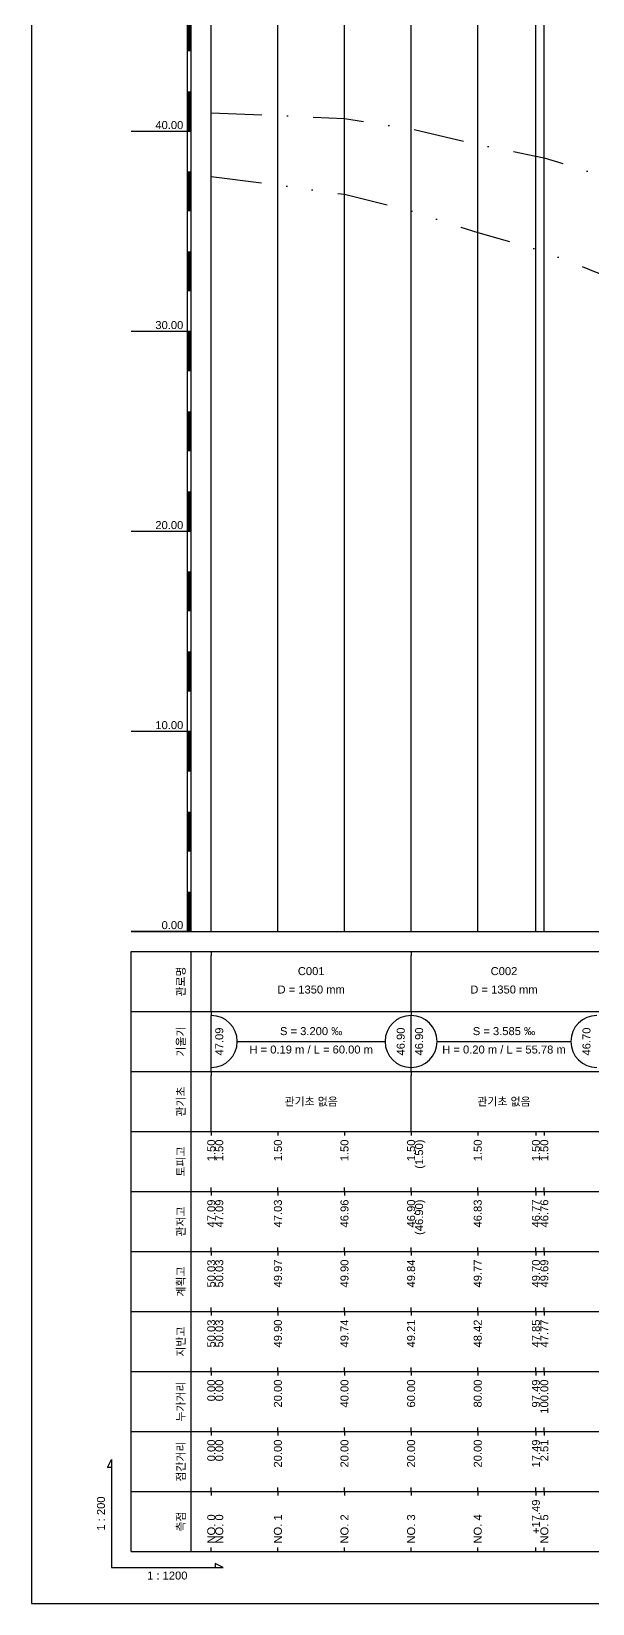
# Model space of a CAD drawing. Header units: millimetres. Extents: x -7351 to 135086, y 1419 to 5643.
# Drawn here: x 36150.4 to 36290.8, y 1419 to 1812 of the extents above; entities that cross this region are included whole.
import ezdxf
from ezdxf.enums import TextEntityAlignment as Align

# ---------------------------------------------------------------- set-up
doc = ezdxf.new("R2010")
doc.units = ezdxf.units.MM
doc.linetypes.add('DASHDOT', pattern=[25.4, 12.7, -6.35, 0, -6.35])
doc.linetypes.add('DIVIDE', pattern=[31.75, 12.7, -6.35, 0, -6.35, 0, -6.35])
for name, color, linetype in [('KZ_종단_깃발', 7, 'Continuous'), ('KZ_종단_도각', 7, 'Continuous'), ('KZ_종단_수직선', 7, 'Continuous'), ('KZ_종단_암선1', 56, 'DASHDOT'), ('KZ_종단_암선2', 4, 'DIVIDE'), ('KZ_종단_테이블문자', 7, 'Continuous'), ('KZ_종단_테이블선', 7, 'Continuous'), ('KZ_종단_폴대', 7, 'Continuous')]:
    doc.layers.add(name, color=color, linetype=linetype)
doc.styles.get("Standard").update_dxf_attribs({"font": 'arial.ttf'})

msp = doc.modelspace()

# ---------------------------------------------------------------- linework, layer by layer
at = {"layer": 'KZ_종단_깃발'}
for p, q in [((36195.36, 1587.04), (36195.36, 1877.21)), ((36245.36, 1587.04), (36245.36, 1877.21)), ((36276.6, 1587.04), (36276.6, 1877.21))]:
    msp.add_line(p, q, dxfattribs=at)
at = {"layer": 'KZ_종단_도각'}
msp.add_lwpolyline([(36150.36, 1419.04), (36991.36, 1419.04), (36991.36, 2013.04), (36150.36, 2013.04)], close=True, dxfattribs=at)
at = {"layer": 'KZ_종단_수직선'}
for p, q in [((36195.36, 1587.04), (36195.36, 1837.19)), ((36195.36, 1587.04), (36195.36, 1837.19)), ((36195.36, 1587.04), (36195.36, 1837.19)), ((36212.03, 1587.04), (36212.03, 1836.86)), ((36228.69, 1587.04), (36228.69, 1836.54)), ((36245.36, 1587.04), (36245.36, 1836.21)), ((36262.03, 1587.04), (36262.03, 1835.89)), ((36276.6, 1587.04), (36276.6, 1835.54)), ((36278.69, 1587.04), (36278.69, 1835.49))]:
    msp.add_line(p, q, dxfattribs=at)
at = {"layer": 'KZ_종단_암선1', "flags": 128}
msp.add_lwpolyline([(36195.36, 1791.68), (36195.36, 1791.68), (36212.03, 1791.04), (36228.69, 1790.25), (36245.36, 1787.68), (36262.03, 1783.78), (36276.6, 1780.89), (36278.69, 1780.48), (36291.84, 1776.32), (36291.93, 1776.28), (36295.36, 1774.68), (36312.03, 1769.53), (36314.52, 1768.86), (36328.69, 1765.03), (36337.12, 1765.6), (36345.36, 1765.76), (36362.03, 1753.58), (36378.69, 1753.46), (36380.62, 1753.27), (36385.69, 1752.76), (36385.69, 1752.76), (36395.36, 1751.98), (36412.03, 1753.3), (36428.69, 1727.31), (36445.36, 1717), (36462.03, 1717.83), (36478.44, 1715.37), (36478.44, 1715.37), (36478.44, 1715.37), (36478.44, 1715.37), (36478.44, 1715.37), (36478.44, 1715.37), (36478.44, 1715.37), (36478.44, 1715.37), (36478.44, 1715.37), (36478.44, 1713.92), (36478.44, 1713.92), (36478.69, 1713.42), (36495.36, 1715.96), (36512.03, 1716.84), (36516.01, 1716.52), (36528.69, 1710.77), (36533.17, 1711), (36540.94, 1711.37), (36545.36, 1713.61), (36548.88, 1720.12), (36558.04, 1726.85)], dxfattribs=at)
at = {"layer": 'KZ_종단_암선2', "flags": 128}
msp.add_lwpolyline([(36195.36, 1775.81), (36195.36, 1775.81), (36212.03, 1773.66), (36228.69, 1771.33), (36245.36, 1767.21), (36262.03, 1761.77), (36276.6, 1757.6), (36278.69, 1757), (36291.84, 1751.81), (36291.93, 1751.77), (36295.36, 1749.92), (36312.03, 1743.74), (36314.52, 1742.96), (36328.69, 1738.5), (36337.12, 1738.83), (36345.36, 1738.77), (36362.03, 1726.17), (36378.69, 1725.63), (36380.62, 1725.4), (36385.69, 1724.76), (36385.69, 1724.76), (36395.36, 1723.74), (36412.03, 1723.18), (36428.69, 1689.87), (36445.36, 1671.27), (36462.03, 1663.3), (36478.44, 1651.93), (36478.44, 1651.93), (36478.44, 1651.93), (36478.44, 1651.93), (36478.44, 1651.93), (36478.44, 1651.93), (36478.44, 1651.93), (36478.44, 1651.93), (36478.44, 1651.93), (36478.44, 1650.47), (36478.44, 1650.47), (36478.69, 1649.85), (36495.36, 1643.31), (36512.03, 1635.13), (36516.01, 1632.64), (36528.69, 1619.99), (36533.17, 1617.78), (36540.94, 1613.92), (36545.36, 1613.75), (36548.88, 1620.12), (36558.04, 1626.85)], dxfattribs=at)
at = {"layer": 'KZ_종단_테이블문자'}
for p, q in [((36195.36, 1582.04), (36195.36, 1581.04)), ((36195.36, 1568.04), (36195.36, 1581.04)), ((36245.36, 1582.04), (36245.36, 1581.04)), ((36245.36, 1582.04), (36245.36, 1581.04)), ((36245.36, 1568.04), (36245.36, 1581.04)), ((36245.36, 1568.04), (36245.36, 1581.04)), ((36195.36, 1567.04), (36195.36, 1568.04)), ((36195.36, 1567.04), (36195.36, 1566.04)), ((36195.36, 1553.04), (36195.36, 1566.04)), ((36245.36, 1567.04), (36245.36, 1568.04)), ((36245.36, 1567.04), (36245.36, 1568.04)), ((36245.36, 1567.04), (36245.36, 1566.04)), ((36245.36, 1567.04), (36245.36, 1566.04)), ((36245.36, 1553.04), (36245.36, 1566.04)), ((36245.36, 1553.04), (36245.36, 1566.04)), ((36201.78, 1559.54), (36238.94, 1559.54)), ((36251.78, 1559.54), (36285.43, 1559.54)), ((36195.36, 1552.04), (36195.36, 1553.04)), ((36245.36, 1552.04), (36245.36, 1553.04)), ((36245.36, 1552.04), (36245.36, 1553.04)), ((36195.36, 1552.04), (36195.36, 1551.04)), ((36195.36, 1538.04), (36195.36, 1551.04)), ((36245.36, 1552.04), (36245.36, 1551.04)), ((36245.36, 1552.04), (36245.36, 1551.04)), ((36245.36, 1538.04), (36245.36, 1551.04)), ((36245.36, 1538.04), (36245.36, 1551.04)), ((36195.36, 1537.04), (36195.36, 1538.04)), ((36245.36, 1537.04), (36245.36, 1538.04)), ((36245.36, 1537.04), (36245.36, 1538.04))]:
    msp.add_line(p, q, dxfattribs=at)
for centre, start, end in [((36195.36, 1559.54), 270, 90), ((36245.36, 1559.54), 90, 270), ((36245.36, 1559.54), 270, 90), ((36291.84, 1559.54), 90, 270)]:
    msp.add_arc(centre, 6.5, start, end, dxfattribs=at)
at = {"layer": 'KZ_종단_테이블선'}
for p, q in [((36175.36, 1587.04), (36563.04, 1587.04)), ((36175.36, 1567.04), (36175.36, 1582.04)), ((36175.36, 1582.04), (36563.04, 1582.04)), ((36190.36, 1567.04), (36190.36, 1582.04)), ((36175.36, 1552.04), (36175.36, 1567.04)), ((36175.36, 1567.04), (36563.04, 1567.04)), ((36190.36, 1552.04), (36190.36, 1567.04)), ((36175.36, 1537.04), (36175.36, 1552.04)), ((36175.36, 1552.04), (36563.04, 1552.04)), ((36190.36, 1537.04), (36190.36, 1552.04)), ((36175.36, 1522.04), (36175.36, 1537.04)), ((36175.36, 1537.04), (36563.04, 1537.04)), ((36190.36, 1522.04), (36190.36, 1537.04)), ((36195.36, 1537.04), (36195.36, 1536.04)), ((36195.36, 1537.04), (36195.36, 1536.04)), ((36212.03, 1537.04), (36212.03, 1536.04)), ((36228.69, 1537.04), (36228.69, 1536.04)), ((36245.36, 1537.04), (36245.36, 1536.04)), ((36262.03, 1537.04), (36262.03, 1536.04)), ((36276.6, 1537.04), (36276.6, 1536.04)), ((36278.69, 1537.04), (36278.69, 1536.04)), ((36175.36, 1507.04), (36175.36, 1522.04)), ((36175.36, 1522.04), (36563.04, 1522.04)), ((36190.36, 1507.04), (36190.36, 1522.04)), ((36195.36, 1522.04), (36195.36, 1523.04)), ((36195.36, 1522.04), (36195.36, 1523.04)), ((36195.36, 1522.04), (36195.36, 1521.04)), ((36195.36, 1522.04), (36195.36, 1521.04)), ((36212.03, 1522.04), (36212.03, 1523.04)), ((36212.03, 1522.04), (36212.03, 1521.04)), ((36228.69, 1522.04), (36228.69, 1523.04)), ((36228.69, 1522.04), (36228.69, 1521.04)), ((36245.36, 1522.04), (36245.36, 1523.04)), ((36245.36, 1522.04), (36245.36, 1521.04)), ((36262.03, 1522.04), (36262.03, 1523.04)), ((36262.03, 1522.04), (36262.03, 1521.04)), ((36276.6, 1522.04), (36276.6, 1523.04)), ((36276.6, 1522.04), (36276.6, 1521.04)), ((36278.69, 1522.04), (36278.69, 1523.04)), ((36278.69, 1522.04), (36278.69, 1521.04)), ((36175.36, 1492.04), (36175.36, 1507.04)), ((36175.36, 1507.04), (36563.04, 1507.04)), ((36190.36, 1492.04), (36190.36, 1507.04)), ((36195.36, 1507.04), (36195.36, 1508.04)), ((36195.36, 1507.04), (36195.36, 1508.04)), ((36195.36, 1507.04), (36195.36, 1506.04)), ((36195.36, 1507.04), (36195.36, 1506.04)), ((36212.03, 1507.04), (36212.03, 1508.04)), ((36212.03, 1507.04), (36212.03, 1506.04)), ((36228.69, 1507.04), (36228.69, 1508.04)), ((36228.69, 1507.04), (36228.69, 1506.04)), ((36245.36, 1507.04), (36245.36, 1508.04)), ((36245.36, 1507.04), (36245.36, 1506.04)), ((36262.03, 1507.04), (36262.03, 1508.04)), ((36262.03, 1507.04), (36262.03, 1506.04)), ((36276.6, 1507.04), (36276.6, 1508.04)), ((36276.6, 1507.04), (36276.6, 1506.04)), ((36278.69, 1507.04), (36278.69, 1508.04)), ((36278.69, 1507.04), (36278.69, 1506.04)), ((36175.36, 1477.04), (36175.36, 1492.04)), ((36175.36, 1492.04), (36563.04, 1492.04)), ((36190.36, 1477.04), (36190.36, 1492.04)), ((36195.36, 1492.04), (36195.36, 1493.04)), ((36195.36, 1492.04), (36195.36, 1493.04)), ((36195.36, 1492.04), (36195.36, 1491.04)), ((36195.36, 1492.04), (36195.36, 1491.04)), ((36212.03, 1492.04), (36212.03, 1493.04)), ((36212.03, 1492.04), (36212.03, 1491.04)), ((36228.69, 1492.04), (36228.69, 1493.04)), ((36228.69, 1492.04), (36228.69, 1491.04)), ((36245.36, 1492.04), (36245.36, 1493.04)), ((36245.36, 1492.04), (36245.36, 1491.04)), ((36262.03, 1492.04), (36262.03, 1493.04)), ((36262.03, 1492.04), (36262.03, 1491.04)), ((36276.6, 1492.04), (36276.6, 1493.04)), ((36276.6, 1492.04), (36276.6, 1491.04)), ((36278.69, 1492.04), (36278.69, 1493.04)), ((36278.69, 1492.04), (36278.69, 1491.04)), ((36195.36, 1477.04), (36195.36, 1478.04)), ((36195.36, 1477.04), (36195.36, 1478.04)), ((36212.03, 1477.04), (36212.03, 1478.04)), ((36228.69, 1477.04), (36228.69, 1478.04)), ((36245.36, 1477.04), (36245.36, 1478.04)), ((36262.03, 1477.04), (36262.03, 1478.04)), ((36276.6, 1477.04), (36276.6, 1478.04)), ((36278.69, 1477.04), (36278.69, 1478.04)), ((36175.36, 1462.04), (36175.36, 1477.04)), ((36175.36, 1477.04), (36563.04, 1477.04)), ((36190.36, 1462.04), (36190.36, 1477.04)), ((36195.36, 1477.04), (36195.36, 1476.04)), ((36195.36, 1477.04), (36195.36, 1476.04)), ((36212.03, 1477.04), (36212.03, 1476.04)), ((36228.69, 1477.04), (36228.69, 1476.04)), ((36245.36, 1477.04), (36245.36, 1476.04)), ((36262.03, 1477.04), (36262.03, 1476.04)), ((36276.6, 1477.04), (36276.6, 1476.04)), ((36278.69, 1477.04), (36278.69, 1476.04)), ((36175.36, 1447.04), (36175.36, 1462.04)), ((36175.36, 1462.04), (36563.04, 1462.04)), ((36190.36, 1447.04), (36190.36, 1462.04)), ((36195.36, 1462.04), (36195.36, 1463.04)), ((36195.36, 1462.04), (36195.36, 1463.04)), ((36195.36, 1462.04), (36195.36, 1461.04)), ((36195.36, 1462.04), (36195.36, 1461.04)), ((36212.03, 1462.04), (36212.03, 1463.04)), ((36212.03, 1462.04), (36212.03, 1461.04)), ((36228.69, 1462.04), (36228.69, 1463.04)), ((36228.69, 1462.04), (36228.69, 1461.04)), ((36245.36, 1462.04), (36245.36, 1463.04)), ((36245.36, 1462.04), (36245.36, 1461.04)), ((36262.03, 1462.04), (36262.03, 1463.04)), ((36262.03, 1462.04), (36262.03, 1461.04)), ((36276.6, 1462.04), (36276.6, 1463.04)), ((36276.6, 1462.04), (36276.6, 1461.04)), ((36278.69, 1462.04), (36278.69, 1463.04)), ((36278.69, 1462.04), (36278.69, 1461.04)), ((36175.36, 1432.04), (36175.36, 1447.04)), ((36175.36, 1447.04), (36563.04, 1447.04)), ((36190.36, 1432.04), (36190.36, 1447.04)), ((36195.36, 1447.04), (36195.36, 1448.04)), ((36195.36, 1447.04), (36195.36, 1448.04)), ((36195.36, 1447.04), (36195.36, 1446.04)), ((36195.36, 1447.04), (36195.36, 1446.04)), ((36212.03, 1447.04), (36212.03, 1448.04)), ((36212.03, 1447.04), (36212.03, 1446.04)), ((36228.69, 1447.04), (36228.69, 1448.04)), ((36228.69, 1447.04), (36228.69, 1446.04)), ((36245.36, 1447.04), (36245.36, 1448.04)), ((36245.36, 1447.04), (36245.36, 1446.04)), ((36262.03, 1447.04), (36262.03, 1448.04)), ((36262.03, 1447.04), (36262.03, 1446.04)), ((36276.6, 1447.04), (36276.6, 1448.04)), ((36276.6, 1447.04), (36276.6, 1446.04)), ((36278.69, 1447.04), (36278.69, 1448.04)), ((36278.69, 1447.04), (36278.69, 1446.04)), ((36175.36, 1432.04), (36563.04, 1432.04)), ((36195.36, 1432.04), (36195.36, 1433.04)), ((36195.36, 1432.04), (36195.36, 1433.04)), ((36212.03, 1432.04), (36212.03, 1433.04)), ((36228.69, 1432.04), (36228.69, 1433.04)), ((36245.36, 1432.04), (36245.36, 1433.04)), ((36262.03, 1432.04), (36262.03, 1433.04)), ((36276.6, 1432.04), (36276.6, 1433.04)), ((36278.69, 1432.04), (36278.69, 1433.04))]:
    msp.add_line(p, q, dxfattribs=at)
msp.add_lwpolyline([(36170.36, 1453.04), (36169.36, 1453.04), (36170.36, 1455.04), (36170.36, 1428.04), (36198.36, 1428.04), (36196.36, 1429.04), (36196.36, 1428.04)], dxfattribs=at)
at = {"layer": 'KZ_종단_폴대'}
for p, q in [((36190.36, 1787.04), (36175.36, 1787.04)), ((36190.36, 1737.04), (36175.36, 1737.04)), ((36190.36, 1687.04), (36175.36, 1687.04)), ((36190.36, 1637.04), (36175.36, 1637.04)), ((36190.36, 1587.04), (36175.36, 1587.04))]:
    msp.add_line(p, q, dxfattribs=at)
msp.add_lwpolyline([(36190.36, 1587.04), (36190.36, 1887.04), (36189.36, 1887.04), (36189.36, 1587.04), (36190.36, 1587.04)], dxfattribs=at)
for points in [[(36189.86, 1807.04, 1, 1, 0), (36189.86, 1817.04, 1, 1, 0)], [(36189.86, 1787.04, 1, 1, 0), (36189.86, 1797.04, 1, 1, 0)], [(36189.86, 1767.04, 1, 1, 0), (36189.86, 1777.04, 1, 1, 0)], [(36189.86, 1747.04, 1, 1, 0), (36189.86, 1757.04, 1, 1, 0)], [(36189.86, 1727.04, 1, 1, 0), (36189.86, 1737.04, 1, 1, 0)], [(36189.86, 1707.04, 1, 1, 0), (36189.86, 1717.04, 1, 1, 0)], [(36189.86, 1687.04, 1, 1, 0), (36189.86, 1697.04, 1, 1, 0)], [(36189.86, 1667.04, 1, 1, 0), (36189.86, 1677.04, 1, 1, 0)], [(36189.86, 1647.04, 1, 1, 0), (36189.86, 1657.04, 1, 1, 0)], [(36189.86, 1627.04, 1, 1, 0), (36189.86, 1637.04, 1, 1, 0)], [(36189.86, 1607.04, 1, 1, 0), (36189.86, 1617.04, 1, 1, 0)], [(36189.86, 1587.04, 1, 1, 0), (36189.86, 1597.04, 1, 1, 0)]]:
    msp.add_lwpolyline(points, format="xyseb", dxfattribs=at)

# ---------------------------------------------------------------- texts
at = {"layer": 'KZ_종단_테이블문자'}
for s, p in [('C001', (36220.36, 1575.54)), ('C002', (36268.6, 1575.54)), ('S = 3.200 ‰', (36220.36, 1560.54)), ('S = 3.585 ‰', (36268.6, 1560.54))]:
    msp.add_text(s, height=2, dxfattribs=at).set_placement(p, align=Align.BOTTOM_CENTER)
for s, p in [('D = 1350 mm', (36220.36, 1573.54)), ('D = 1350 mm', (36268.6, 1573.54)), ('H = 0.19 m / L = 60.00 m', (36220.36, 1558.54)), ('H = 0.20 m / L = 55.78 m', (36268.6, 1558.54))]:
    msp.add_text(s, height=2, dxfattribs=at).set_placement(p, align=Align.TOP_CENTER)
for s, p in [('47.09', (36196.36, 1559.54)), ('46.90', (36246.36, 1559.54))]:
    msp.add_text(s, height=2, rotation=90, dxfattribs=at).set_placement(p, align=Align.TOP_CENTER)
for s, p in [('46.90', (36244.36, 1559.54)), ('46.70', (36290.84, 1559.54))]:
    msp.add_text(s, height=2, rotation=90, dxfattribs=at).set_placement(p, align=Align.BOTTOM_CENTER)
for p in [(36220.36, 1544.54), (36268.6, 1544.54)]:
    msp.add_text('관기초 없음', height=2, dxfattribs=at).set_placement(p, align=Align.MIDDLE_CENTER)
for s, p in [('1.50', (36195.36, 1535.04)), ('1.50', (36197.36, 1535.04)), ('1.50', (36212.03, 1535.04)), ('1.50', (36228.69, 1535.04)), ('1.50', (36245.36, 1535.04)), ('(1.50)', (36247.36, 1535.04)), ('1.50', (36262.03, 1535.04)), ('1.50', (36276.6, 1535.04)), ('1.50', (36278.69, 1535.04)), ('47.09', (36195.36, 1520.04)), ('47.09', (36197.36, 1520.04)), ('47.03', (36212.03, 1520.04)), ('46.96', (36228.69, 1520.04)), ('46.90', (36245.36, 1520.04)), ('(46.90)', (36247.36, 1520.04)), ('46.83', (36262.03, 1520.04)), ('46.77', (36276.6, 1520.04)), ('46.76', (36278.69, 1520.04)), ('50.03', (36195.36, 1505.04)), ('50.03', (36197.36, 1505.04)), ('49.97', (36212.03, 1505.04)), ('49.90', (36228.69, 1505.04)), ('49.84', (36245.36, 1505.04)), ('49.77', (36262.03, 1505.04)), ('49.70', (36276.6, 1505.04)), ('49.69', (36278.69, 1505.04)), ('50.03', (36195.36, 1490.04)), ('50.03', (36197.36, 1490.04)), ('49.90', (36212.03, 1490.04)), ('49.74', (36228.69, 1490.04)), ('49.21', (36245.36, 1490.04)), ('48.42', (36262.03, 1490.04)), ('47.85', (36276.6, 1490.04)), ('47.77', (36278.69, 1490.04)), ('0.00', (36195.36, 1475.04)), ('0.00', (36197.36, 1475.04)), ('20.00', (36212.03, 1475.04)), ('40.00', (36228.69, 1475.04)), ('60.00', (36245.36, 1475.04)), ('80.00', (36262.03, 1475.04)), ('97.49', (36276.6, 1475.04)), ('100.00', (36278.69, 1475.04)), ('0.00', (36195.36, 1460.04)), ('0.00', (36197.36, 1460.04)), ('20.00', (36212.03, 1460.04)), ('20.00', (36228.69, 1460.04)), ('20.00', (36245.36, 1460.04)), ('20.00', (36262.03, 1460.04)), ('17.49', (36276.6, 1460.04)), ('2.51', (36278.69, 1460.04)), ('+17.49', (36276.6, 1445.04))]:
    msp.add_text(s, height=2, rotation=90, dxfattribs=at).set_placement(p, align=Align.MIDDLE_RIGHT)
for s, p in [('NO. 0', (36195.36, 1434.04)), ('NO. 0', (36197.36, 1434.04)), ('NO. 1', (36212.03, 1434.04)), ('NO. 2', (36228.69, 1434.04)), ('NO. 3', (36245.36, 1434.04)), ('NO. 4', (36262.03, 1434.04)), ('NO. 5', (36278.69, 1434.04))]:
    msp.add_text(s, height=2, rotation=90, dxfattribs=at).set_placement(p, align=Align.MIDDLE_LEFT)
at = {"layer": 'KZ_종단_테이블선'}
for s, p in [('관로명', (36189.36, 1574.54)), ('기울기', (36189.36, 1559.54)), ('관기초', (36189.36, 1544.54)), ('토피고', (36189.36, 1529.54)), ('관저고', (36189.36, 1514.54)), ('계획고', (36189.36, 1499.54)), ('지반고', (36189.36, 1484.54)), ('누가거리', (36189.36, 1469.54)), ('점간거리', (36189.36, 1454.54)), ('1 : 200', (36169.36, 1441.54)), ('측점', (36189.36, 1439.54))]:
    msp.add_text(s, height=2, rotation=90, dxfattribs=at).set_placement(p, align=Align.BOTTOM_CENTER)
msp.add_text('1 : 1200', height=2, dxfattribs=at).set_placement((36184.36, 1427.04), align=Align.TOP_CENTER)
at = {"layer": 'KZ_종단_폴대'}
for s, p in [('40.00', (36188.36, 1787.04)), ('30.00', (36188.36, 1737.04)), ('20.00', (36188.36, 1687.04)), ('10.00', (36188.36, 1637.04)), ('0.00', (36188.36, 1587.04))]:
    msp.add_text(s, height=2, dxfattribs=at).set_placement(p, align=Align.BOTTOM_RIGHT)

doc.saveas('drawing.dxf')
